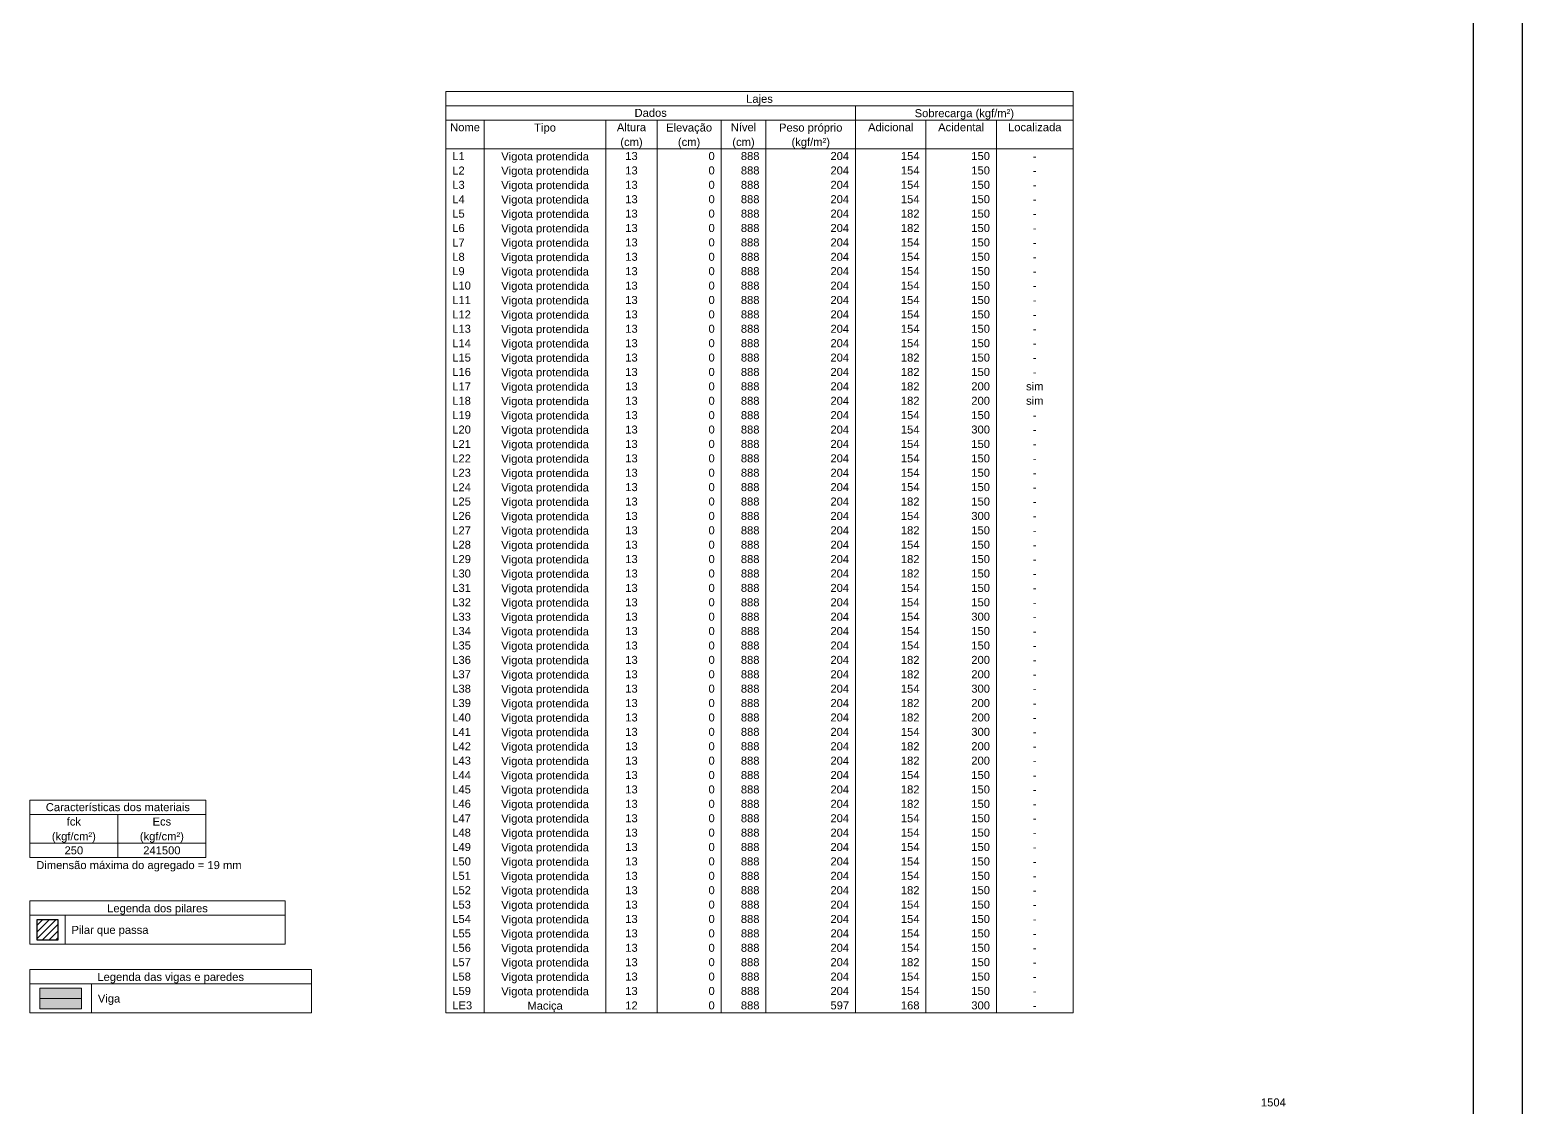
# Model space of a CAD drawing. Header units: millimetres. Extents: x -8 to 605, y -494 to 220.
# Drawn here: x 36.54 to 76.04, y -444.89 to -416.35 of the extents above; entities that cross this region are included whole.
import ezdxf

# ---------------------------------------------------------------- set-up
doc = ezdxf.new("R2010")
doc.units = ezdxf.units.MM
doc.header["$MEASUREMENT"] = 0
doc.linetypes.add('NULL', pattern=[0])
for name, color, linetype, lineweight in [('FO-Eixos', 5, 'Continuous', 5), ('FO-Hachura pilar que passa', 19, 'Continuous', 5), ('FO-Hachura viga', 43, 'Continuous', 5), ('FO-Indicações', 7, 'Continuous', 5), ('FO-Pilares', 4, 'Continuous', 30), ('FO-Textos das vigas', 7, 'Continuous', 5), ('FO-Vigas', 1, 'Continuous', 20)]:
    doc.layers.add(name, color=color, linetype=linetype, lineweight=lineweight)
doc.styles.add('Arial', font='arial.ttf')

msp = doc.modelspace()

# ---------------------------------------------------------------- hatches: boundary and pattern name
at = {"layer": 'FO-Hachura pilar que passa', "linetype": 'Continuous', "ltscale": 0.2}
h = msp.add_hatch(dxfattribs=at)
h.set_pattern_fill('ANSI31', color=19, style=0)
h.set_pattern_definition([(45, (-4.58844, -336.43253), (-0.08838835, 0.08838835), [])])
h.paths.add_polyline_path([(36.7337, -440.4622), (36.7337, -439.9116), (37.2844, -439.9116), (37.2844, -440.4622), (36.7337, -440.4622)])
at = {"layer": 'FO-Hachura viga', "linetype": 'Continuous', "ltscale": 0.2}
msp.add_hatch(color=43, dxfattribs=at).paths.add_polyline_path([(36.8078, -442.2801), (36.8078, -441.7294), (37.9092, -441.7294), (37.9092, -442.2801), (36.8078, -442.2801)])

# ---------------------------------------------------------------- linework, layer by layer
at = {"color": 7}
for p, q in [((76.0444, -375.1755), (76.0444, -494.0755)), ((74.7444, -377.4755), (74.7444, -491.7755))]:
    msp.add_line(p, q, dxfattribs=at)
at = {"layer": 'FO-Eixos'}
msp.add_line((36.8078, -442.0047), (37.9092, -442.0047), dxfattribs=at)
at = {"layer": 'FO-Pilares'}
msp.add_lwpolyline([(36.7337, -440.4622), (36.7337, -439.9116), (37.2844, -439.9116), (37.2844, -440.4622), (36.7337, -440.4622)], close=True, dxfattribs=at)
at = {"layer": 'FO-Textos das vigas'}
for p, q in [((47.5547, -417.9834), (64.1599, -417.9834)), ((47.5547, -417.9834), (47.5547, -418.3646)), ((64.1599, -417.9834), (64.1599, -418.3646)), ((47.5547, -418.3646), (64.1599, -418.3646)), ((47.5547, -418.3646), (64.1599, -418.3646)), ((47.5547, -418.3646), (47.5547, -442.3827)), ((58.3989, -418.3646), (58.3989, -418.7458)), ((64.1599, -418.3646), (64.1599, -442.3827)), ((47.5547, -418.7458), (64.1599, -418.7458)), ((48.5714, -418.7458), (48.5714, -442.3827)), ((51.7907, -418.7458), (51.7907, -442.3827)), ((53.1463, -418.7458), (53.1463, -442.3827)), ((54.8407, -418.7458), (54.8407, -442.3827)), ((56.0267, -418.7458), (56.0267, -442.3827)), ((58.3989, -418.7458), (58.3989, -442.3827)), ((60.2627, -418.7458), (60.2627, -442.3827)), ((62.1266, -418.7458), (62.1266, -442.3827)), ((47.5547, -419.5083), (64.1599, -419.5083)), ((36.5431, -436.7524), (41.2027, -436.7524)), ((36.5431, -436.7524), (36.5431, -437.1336)), ((41.2027, -436.7524), (41.2027, -437.1336)), ((36.5431, -437.1336), (41.2027, -437.1336)), ((36.5431, -437.1336), (36.5431, -438.2773)), ((38.8729, -437.1336), (38.8729, -438.2773)), ((41.2027, -437.1336), (41.2027, -438.2773)), ((36.5431, -437.8961), (41.2027, -437.8961)), ((36.5431, -438.2773), (41.2027, -438.2773)), ((36.5431, -438.2773), (41.2027, -438.2773)), ((36.5431, -439.4212), (43.2995, -439.4212)), ((36.5431, -439.4212), (36.5431, -440.5649)), ((43.2995, -439.4212), (43.2995, -440.5649)), ((36.5431, -439.8024), (43.2995, -439.8024)), ((37.475, -439.8024), (37.475, -440.5649)), ((36.5431, -440.5649), (43.2995, -440.5649)), ((36.5431, -441.239), (43.9984, -441.239)), ((36.5431, -441.239), (36.5431, -442.3827)), ((36.5431, -441.6202), (43.9984, -441.6202)), ((38.1739, -441.6202), (38.1739, -442.3827)), ((43.9984, -441.239), (43.9984, -442.3827)), ((36.5431, -442.3827), (43.9984, -442.3827)), ((47.5547, -442.3827), (64.1599, -442.3827))]:
    msp.add_line(p, q, dxfattribs=at)
at = {"layer": 'FO-Vigas'}
msp.add_lwpolyline([(36.8078, -442.2801), (36.8078, -441.7294), (37.9092, -441.7294), (37.9092, -442.2801), (36.8078, -442.2801)], close=True, dxfattribs=at)

# ---------------------------------------------------------------- texts
at = {"layer": 'FO-Indicações', "linetype": 'NULL', "ltscale": 0.2, "insert": (69.1307, -444.8678), "char_height": 0.2118, "width": 1.316001, "attachment_point": 7, "line_spacing_factor": 0.798, "style": 'Arial'}
msp.add_mtext('1504', dxfattribs=at)
at = {"layer": 'FO-Textos das vigas', "linetype": 'NULL', "ltscale": 0.2, "char_height": 0.2118, "line_spacing_factor": 0.798, "style": 'Arial'}
for s, insert, width, attachment_point in [('Lajes', (55.8572, -418.3502), 1.414475, 8), ('Dados', (52.9772, -418.6613), 1.710543, 8), ('Sobrecarga (kgf/m²)', (61.2792, -418.7312), 5.260776, 8), ('Nome', (48.0632, -419.0423), 1.578491, 8), ('Tipo', (50.1812, -419.1122), 1.151017, 8), ('Altura', (52.4682, -419.0423), 1.545559, 8), ('Elevação', (53.9932, -419.1122), 2.434409, 8), ('Nível', (55.4332, -419.0423), 1.348288, 8), ('Peso próprio', (57.2132, -419.1122), 3.354576, 8), ('Adicional', (59.3312, -419.0423), 2.401153, 8), ('Acidental', (61.1942, -419.0423), 2.434086, 8), ('Localizada', (63.1432, -419.0423), 2.828951, 8), ('(cm)', (52.4682, -419.4932), 1.18298, 8), ('(cm)', (53.9932, -419.4932), 1.18298, 8), ('(cm)', (55.4332, -419.4932), 1.18298, 8), ('(kgf/m²)', (57.2132, -419.4932), 2.037606, 8), ('L1', (47.7242, -419.8053), 0.658001, 7), ('Vigota protendida', (50.1812, -419.8752), 4.637645, 8), ('13', (52.4682, -419.8053), 0.658001, 8), ('0', (54.6712, -419.8053), 0.329, 9), ('888', (55.8572, -419.8053), 0.987001, 9), ('204', (58.2292, -419.8053), 0.987001, 9), ('154', (60.0932, -419.8053), 0.987001, 9), ('150', (61.9572, -419.8053), 0.987001, 9), ('-', (63.1432, -419.8053), 0.196948, 8), ('L2', (47.7242, -420.1863), 0.658001, 7), ('Vigota protendida', (50.1812, -420.2562), 4.637645, 8), ('13', (52.4682, -420.1863), 0.658001, 8), ('0', (54.6712, -420.1863), 0.329, 9), ('888', (55.8572, -420.1863), 0.987001, 9), ('204', (58.2292, -420.1863), 0.987001, 9), ('154', (60.0932, -420.1863), 0.987001, 9), ('150', (61.9572, -420.1863), 0.987001, 9), ('-', (63.1432, -420.1863), 0.196948, 8), ('L3', (47.7242, -420.5673), 0.658001, 7), ('Vigota protendida', (50.1812, -420.6372), 4.637645, 8), ('13', (52.4682, -420.5673), 0.658001, 8), ('0', (54.6712, -420.5673), 0.329, 9), ('888', (55.8572, -420.5673), 0.987001, 9), ('204', (58.2292, -420.5673), 0.987001, 9), ('154', (60.0932, -420.5673), 0.987001, 9), ('150', (61.9572, -420.5673), 0.987001, 9), ('-', (63.1432, -420.5673), 0.196948, 8), ('L4', (47.7242, -420.9483), 0.658001, 7), ('Vigota protendida', (50.1812, -421.0182), 4.637645, 8), ('13', (52.4682, -420.9483), 0.658001, 8), ('0', (54.6712, -420.9483), 0.329, 9), ('888', (55.8572, -420.9483), 0.987001, 9), ('204', (58.2292, -420.9483), 0.987001, 9), ('154', (60.0932, -420.9483), 0.987001, 9), ('150', (61.9572, -420.9483), 0.987001, 9), ('-', (63.1432, -420.9483), 0.196948, 8), ('L5', (47.7242, -421.3293), 0.658001, 7), ('Vigota protendida', (50.1812, -421.3992), 4.637645, 8), ('13', (52.4682, -421.3293), 0.658001, 8), ('0', (54.6712, -421.3293), 0.329, 9), ('888', (55.8572, -421.3293), 0.987001, 9), ('204', (58.2292, -421.3293), 0.987001, 9), ('182', (60.0932, -421.3293), 0.987001, 9), ('150', (61.9572, -421.3293), 0.987001, 9), ('-', (63.1432, -421.3293), 0.196948, 8), ('L6', (47.7242, -421.7113), 0.658001, 7), ('Vigota protendida', (50.1812, -421.7812), 4.637645, 8), ('13', (52.4682, -421.7113), 0.658001, 8), ('0', (54.6712, -421.7113), 0.329, 9), ('888', (55.8572, -421.7113), 0.987001, 9), ('204', (58.2292, -421.7113), 0.987001, 9), ('182', (60.0932, -421.7113), 0.987001, 9), ('150', (61.9572, -421.7113), 0.987001, 9), ('-', (63.1432, -421.7113), 0.196948, 8), ('L7', (47.7242, -422.0923), 0.658001, 7), ('L8', (47.7242, -422.4733), 0.658001, 7), ('Vigota protendida', (50.1812, -422.1622), 4.637645, 8), ('Vigota protendida', (50.1812, -422.5432), 4.637645, 8), ('13', (52.4682, -422.0923), 0.658001, 8), ('13', (52.4682, -422.4733), 0.658001, 8), ('0', (54.6712, -422.0923), 0.329, 9), ('0', (54.6712, -422.4733), 0.329, 9), ('888', (55.8572, -422.0923), 0.987001, 9), ('888', (55.8572, -422.4733), 0.987001, 9), ('204', (58.2292, -422.0923), 0.987001, 9), ('204', (58.2292, -422.4733), 0.987001, 9), ('154', (60.0932, -422.0923), 0.987001, 9), ('154', (60.0932, -422.4733), 0.987001, 9), ('150', (61.9572, -422.0923), 0.987001, 9), ('150', (61.9572, -422.4733), 0.987001, 9), ('-', (63.1432, -422.0923), 0.196948, 8), ('L9', (47.7242, -422.8543), 0.658001, 7), ('Vigota protendida', (50.1812, -422.9242), 4.637645, 8), ('13', (52.4682, -422.8543), 0.658001, 8), ('0', (54.6712, -422.8543), 0.329, 9), ('888', (55.8572, -422.8543), 0.987001, 9), ('204', (58.2292, -422.8543), 0.987001, 9), ('154', (60.0932, -422.8543), 0.987001, 9), ('150', (61.9572, -422.8543), 0.987001, 9), ('-', (63.1432, -422.4733), 0.196948, 8), ('L10', (47.7242, -423.2363), 0.987001, 7), ('Vigota protendida', (50.1812, -423.3062), 4.637645, 8), ('13', (52.4682, -423.2363), 0.658001, 8), ('0', (54.6712, -423.2363), 0.329, 9), ('888', (55.8572, -423.2363), 0.987001, 9), ('204', (58.2292, -423.2363), 0.987001, 9), ('154', (60.0932, -423.2363), 0.987001, 9), ('150', (61.9572, -423.2363), 0.987001, 9), ('-', (63.1432, -422.8543), 0.196948, 8), ('L11', (47.7242, -423.6173), 0.987001, 7), ('Vigota protendida', (50.1812, -423.6872), 4.637645, 8), ('13', (52.4682, -423.6173), 0.658001, 8), ('0', (54.6712, -423.6173), 0.329, 9), ('888', (55.8572, -423.6173), 0.987001, 9), ('204', (58.2292, -423.6173), 0.987001, 9), ('154', (60.0932, -423.6173), 0.987001, 9), ('150', (61.9572, -423.6173), 0.987001, 9), ('-', (63.1432, -423.2363), 0.196948, 8), ('L12', (47.7242, -423.9983), 0.987001, 7), ('Vigota protendida', (50.1812, -424.0682), 4.637645, 8), ('13', (52.4682, -423.9983), 0.658001, 8), ('0', (54.6712, -423.9983), 0.329, 9), ('888', (55.8572, -423.9983), 0.987001, 9), ('204', (58.2292, -423.9983), 0.987001, 9), ('154', (60.0932, -423.9983), 0.987001, 9), ('150', (61.9572, -423.9983), 0.987001, 9), ('-', (63.1432, -423.6173), 0.196948, 8), ('L13', (47.7242, -424.3793), 0.987001, 7), ('Vigota protendida', (50.1812, -424.4492), 4.637645, 8), ('13', (52.4682, -424.3793), 0.658001, 8), ('0', (54.6712, -424.3793), 0.329, 9), ('888', (55.8572, -424.3793), 0.987001, 9), ('204', (58.2292, -424.3793), 0.987001, 9), ('154', (60.0932, -424.3793), 0.987001, 9), ('150', (61.9572, -424.3793), 0.987001, 9), ('-', (63.1432, -423.9983), 0.196948, 8), ('L14', (47.7242, -424.7613), 0.987001, 7), ('Vigota protendida', (50.1812, -424.8312), 4.637645, 8), ('13', (52.4682, -424.7613), 0.658001, 8), ('0', (54.6712, -424.7613), 0.329, 9), ('888', (55.8572, -424.7613), 0.987001, 9), ('204', (58.2292, -424.7613), 0.987001, 9), ('154', (60.0932, -424.7613), 0.987001, 9), ('150', (61.9572, -424.7613), 0.987001, 9), ('-', (63.1432, -424.3793), 0.196948, 8), ('L15', (47.7242, -425.1423), 0.987001, 7), ('Vigota protendida', (50.1812, -425.2122), 4.637645, 8), ('13', (52.4682, -425.1423), 0.658001, 8), ('0', (54.6712, -425.1423), 0.329, 9), ('888', (55.8572, -425.1423), 0.987001, 9), ('204', (58.2292, -425.1423), 0.987001, 9), ('182', (60.0932, -425.1423), 0.987001, 9), ('150', (61.9572, -425.1423), 0.987001, 9), ('-', (63.1432, -424.7613), 0.196948, 8), ('L16', (47.7242, -425.5233), 0.987001, 7), ('Vigota protendida', (50.1812, -425.5932), 4.637645, 8), ('13', (52.4682, -425.5233), 0.658001, 8), ('0', (54.6712, -425.5233), 0.329, 9), ('888', (55.8572, -425.5233), 0.987001, 9), ('204', (58.2292, -425.5233), 0.987001, 9), ('182', (60.0932, -425.5233), 0.987001, 9), ('150', (61.9572, -425.5233), 0.987001, 9), ('-', (63.1432, -425.1423), 0.196948, 8), ('L17', (47.7242, -425.9043), 0.987001, 7), ('Vigota protendida', (50.1812, -425.9742), 4.637645, 8), ('13', (52.4682, -425.9043), 0.658001, 8), ('0', (54.6712, -425.9043), 0.329, 9), ('888', (55.8572, -425.9043), 0.987001, 9), ('204', (58.2292, -425.9043), 0.987001, 9), ('182', (60.0932, -425.9043), 0.987001, 9), ('200', (61.9572, -425.9043), 0.987001, 9), ('sim', (63.1432, -425.9043), 0.920491, 8), ('-', (63.1432, -425.5233), 0.196948, 8), ('L18', (47.7242, -426.2863), 0.987001, 7), ('Vigota protendida', (50.1812, -426.3562), 4.637645, 8), ('13', (52.4682, -426.2863), 0.658001, 8), ('0', (54.6712, -426.2863), 0.329, 9), ('888', (55.8572, -426.2863), 0.987001, 9), ('204', (58.2292, -426.2863), 0.987001, 9), ('182', (60.0932, -426.2863), 0.987001, 9), ('200', (61.9572, -426.2863), 0.987001, 9), ('sim', (63.1432, -426.2863), 0.920491, 8), ('L19', (47.7242, -426.6673), 0.987001, 7), ('Vigota protendida', (50.1812, -426.7372), 4.637645, 8), ('13', (52.4682, -426.6673), 0.658001, 8), ('0', (54.6712, -426.6673), 0.329, 9), ('888', (55.8572, -426.6673), 0.987001, 9), ('204', (58.2292, -426.6673), 0.987001, 9), ('154', (60.0932, -426.6673), 0.987001, 9), ('150', (61.9572, -426.6673), 0.987001, 9), ('-', (63.1432, -426.6673), 0.196948, 8), ('L20', (47.7242, -427.0483), 0.987001, 7), ('Vigota protendida', (50.1812, -427.1182), 4.637645, 8), ('13', (52.4682, -427.0483), 0.658001, 8), ('0', (54.6712, -427.0483), 0.329, 9), ('888', (55.8572, -427.0483), 0.987001, 9), ('204', (58.2292, -427.0483), 0.987001, 9), ('154', (60.0932, -427.0483), 0.987001, 9), ('300', (61.9572, -427.0483), 0.987001, 9), ('-', (63.1432, -427.0483), 0.196948, 8), ('L21', (47.7242, -427.4293), 0.987001, 7), ('Vigota protendida', (50.1812, -427.4992), 4.637645, 8), ('13', (52.4682, -427.4293), 0.658001, 8), ('0', (54.6712, -427.4293), 0.329, 9), ('888', (55.8572, -427.4293), 0.987001, 9), ('204', (58.2292, -427.4293), 0.987001, 9), ('154', (60.0932, -427.4293), 0.987001, 9), ('150', (61.9572, -427.4293), 0.987001, 9), ('-', (63.1432, -427.4293), 0.196948, 8), ('L22', (47.7242, -427.8113), 0.987001, 7), ('Vigota protendida', (50.1812, -427.8812), 4.637645, 8), ('13', (52.4682, -427.8113), 0.658001, 8), ('0', (54.6712, -427.8113), 0.329, 9), ('888', (55.8572, -427.8113), 0.987001, 9), ('204', (58.2292, -427.8113), 0.987001, 9), ('154', (60.0932, -427.8113), 0.987001, 9), ('150', (61.9572, -427.8113), 0.987001, 9), ('-', (63.1432, -427.8113), 0.196948, 8), ('L23', (47.7242, -428.1923), 0.987001, 7), ('Vigota protendida', (50.1812, -428.2622), 4.637645, 8), ('13', (52.4682, -428.1923), 0.658001, 8), ('0', (54.6712, -428.1923), 0.329, 9), ('888', (55.8572, -428.1923), 0.987001, 9), ('204', (58.2292, -428.1923), 0.987001, 9), ('154', (60.0932, -428.1923), 0.987001, 9), ('150', (61.9572, -428.1923), 0.987001, 9), ('-', (63.1432, -428.1923), 0.196948, 8), ('L24', (47.7242, -428.5733), 0.987001, 7), ('Vigota protendida', (50.1812, -428.6432), 4.637645, 8), ('13', (52.4682, -428.5733), 0.658001, 8), ('0', (54.6712, -428.5733), 0.329, 9), ('888', (55.8572, -428.5733), 0.987001, 9), ('204', (58.2292, -428.5733), 0.987001, 9), ('154', (60.0932, -428.5733), 0.987001, 9), ('150', (61.9572, -428.5733), 0.987001, 9), ('-', (63.1432, -428.5733), 0.196948, 8), ('L25', (47.7242, -428.9543), 0.987001, 7), ('Vigota protendida', (50.1812, -429.0242), 4.637645, 8), ('13', (52.4682, -428.9543), 0.658001, 8), ('0', (54.6712, -428.9543), 0.329, 9), ('888', (55.8572, -428.9543), 0.987001, 9), ('204', (58.2292, -428.9543), 0.987001, 9), ('182', (60.0932, -428.9543), 0.987001, 9), ('150', (61.9572, -428.9543), 0.987001, 9), ('-', (63.1432, -428.9543), 0.196948, 8), ('L26', (47.7242, -429.3363), 0.987001, 7), ('Vigota protendida', (50.1812, -429.4062), 4.637645, 8), ('13', (52.4682, -429.3363), 0.658001, 8), ('0', (54.6712, -429.3363), 0.329, 9), ('888', (55.8572, -429.3363), 0.987001, 9), ('204', (58.2292, -429.3363), 0.987001, 9), ('154', (60.0932, -429.3363), 0.987001, 9), ('300', (61.9572, -429.3363), 0.987001, 9), ('-', (63.1432, -429.3363), 0.196948, 8), ('L27', (47.7242, -429.7173), 0.987001, 7), ('Vigota protendida', (50.1812, -429.7872), 4.637645, 8), ('13', (52.4682, -429.7173), 0.658001, 8), ('0', (54.6712, -429.7173), 0.329, 9), ('888', (55.8572, -429.7173), 0.987001, 9), ('204', (58.2292, -429.7173), 0.987001, 9), ('182', (60.0932, -429.7173), 0.987001, 9), ('150', (61.9572, -429.7173), 0.987001, 9), ('-', (63.1432, -429.7173), 0.196948, 8), ('L28', (47.7242, -430.0983), 0.987001, 7), ('Vigota protendida', (50.1812, -430.1682), 4.637645, 8), ('13', (52.4682, -430.0983), 0.658001, 8), ('0', (54.6712, -430.0983), 0.329, 9), ('888', (55.8572, -430.0983), 0.987001, 9), ('204', (58.2292, -430.0983), 0.987001, 9), ('154', (60.0932, -430.0983), 0.987001, 9), ('150', (61.9572, -430.0983), 0.987001, 9), ('-', (63.1432, -430.0983), 0.196948, 8), ('L29', (47.7242, -430.4793), 0.987001, 7), ('Vigota protendida', (50.1812, -430.5492), 4.637645, 8), ('13', (52.4682, -430.4793), 0.658001, 8), ('0', (54.6712, -430.4793), 0.329, 9), ('888', (55.8572, -430.4793), 0.987001, 9), ('204', (58.2292, -430.4793), 0.987001, 9), ('182', (60.0932, -430.4793), 0.987001, 9), ('150', (61.9572, -430.4793), 0.987001, 9), ('-', (63.1432, -430.4793), 0.196948, 8), ('L30', (47.7242, -430.8603), 0.987001, 7), ('Vigota protendida', (50.1812, -430.9302), 4.637645, 8), ('13', (52.4682, -430.8603), 0.658001, 8), ('0', (54.6712, -430.8603), 0.329, 9), ('888', (55.8572, -430.8603), 0.987001, 9), ('204', (58.2292, -430.8603), 0.987001, 9), ('182', (60.0932, -430.8603), 0.987001, 9), ('150', (61.9572, -430.8603), 0.987001, 9), ('-', (63.1432, -430.8603), 0.196948, 8), ('L31', (47.7242, -431.2423), 0.987001, 7), ('Vigota protendida', (50.1812, -431.3122), 4.637645, 8), ('13', (52.4682, -431.2423), 0.658001, 8), ('0', (54.6712, -431.2423), 0.329, 9), ('888', (55.8572, -431.2423), 0.987001, 9), ('204', (58.2292, -431.2423), 0.987001, 9), ('154', (60.0932, -431.2423), 0.987001, 9), ('150', (61.9572, -431.2423), 0.987001, 9), ('-', (63.1432, -431.2423), 0.196948, 8), ('L32', (47.7242, -431.6233), 0.987001, 7), ('Vigota protendida', (50.1812, -431.6932), 4.637645, 8), ('13', (52.4682, -431.6233), 0.658001, 8), ('0', (54.6712, -431.6233), 0.329, 9), ('888', (55.8572, -431.6233), 0.987001, 9), ('204', (58.2292, -431.6233), 0.987001, 9), ('154', (60.0932, -431.6233), 0.987001, 9), ('150', (61.9572, -431.6233), 0.987001, 9), ('-', (63.1432, -431.6233), 0.196948, 8), ('L33', (47.7242, -432.0043), 0.987001, 7), ('Vigota protendida', (50.1812, -432.0742), 4.637645, 8), ('13', (52.4682, -432.0043), 0.658001, 8), ('0', (54.6712, -432.0043), 0.329, 9), ('888', (55.8572, -432.0043), 0.987001, 9), ('204', (58.2292, -432.0043), 0.987001, 9), ('154', (60.0932, -432.0043), 0.987001, 9), ('300', (61.9572, -432.0043), 0.987001, 9), ('-', (63.1432, -432.0043), 0.196948, 8), ('L34', (47.7242, -432.3853), 0.987001, 7), ('Vigota protendida', (50.1812, -432.4552), 4.637645, 8), ('13', (52.4682, -432.3853), 0.658001, 8), ('0', (54.6712, -432.3853), 0.329, 9), ('888', (55.8572, -432.3853), 0.987001, 9), ('204', (58.2292, -432.3853), 0.987001, 9), ('154', (60.0932, -432.3853), 0.987001, 9), ('150', (61.9572, -432.3853), 0.987001, 9), ('-', (63.1432, -432.3853), 0.196948, 8), ('L35', (47.7242, -432.7673), 0.987001, 7), ('L36', (47.7242, -433.1483), 0.987001, 7), ('Vigota protendida', (50.1812, -432.8372), 4.637645, 8), ('Vigota protendida', (50.1812, -433.2182), 4.637645, 8), ('13', (52.4682, -432.7673), 0.658001, 8), ('13', (52.4682, -433.1483), 0.658001, 8), ('0', (54.6712, -432.7673), 0.329, 9), ('0', (54.6712, -433.1483), 0.329, 9), ('888', (55.8572, -432.7673), 0.987001, 9), ('888', (55.8572, -433.1483), 0.987001, 9), ('204', (58.2292, -432.7673), 0.987001, 9), ('204', (58.2292, -433.1483), 0.987001, 9), ('154', (60.0932, -432.7673), 0.987001, 9), ('182', (60.0932, -433.1483), 0.987001, 9), ('200', (61.9572, -433.1483), 0.987001, 9), ('150', (61.9572, -432.7673), 0.987001, 9), ('-', (63.1432, -432.7673), 0.196948, 8), ('L37', (47.7242, -433.5293), 0.987001, 7), ('Vigota protendida', (50.1812, -433.5992), 4.637645, 8), ('13', (52.4682, -433.5293), 0.658001, 8), ('0', (54.6712, -433.5293), 0.329, 9), ('888', (55.8572, -433.5293), 0.987001, 9), ('204', (58.2292, -433.5293), 0.987001, 9), ('182', (60.0932, -433.5293), 0.987001, 9), ('200', (61.9572, -433.5293), 0.987001, 9), ('-', (63.1432, -433.1483), 0.196948, 8), ('L38', (47.7242, -433.9103), 0.987001, 7), ('Vigota protendida', (50.1812, -433.9802), 4.637645, 8), ('13', (52.4682, -433.9103), 0.658001, 8), ('0', (54.6712, -433.9103), 0.329, 9), ('888', (55.8572, -433.9103), 0.987001, 9), ('204', (58.2292, -433.9103), 0.987001, 9), ('154', (60.0932, -433.9103), 0.987001, 9), ('300', (61.9572, -433.9103), 0.987001, 9), ('-', (63.1432, -433.5293), 0.196948, 8), ('L39', (47.7242, -434.2923), 0.987001, 7), ('Vigota protendida', (50.1812, -434.3622), 4.637645, 8), ('13', (52.4682, -434.2923), 0.658001, 8), ('0', (54.6712, -434.2923), 0.329, 9), ('888', (55.8572, -434.2923), 0.987001, 9), ('204', (58.2292, -434.2923), 0.987001, 9), ('182', (60.0932, -434.2923), 0.987001, 9), ('200', (61.9572, -434.2923), 0.987001, 9), ('-', (63.1432, -433.9103), 0.196948, 8), ('L40', (47.7242, -434.6733), 0.987001, 7), ('Vigota protendida', (50.1812, -434.7432), 4.637645, 8), ('13', (52.4682, -434.6733), 0.658001, 8), ('0', (54.6712, -434.6733), 0.329, 9), ('888', (55.8572, -434.6733), 0.987001, 9), ('204', (58.2292, -434.6733), 0.987001, 9), ('182', (60.0932, -434.6733), 0.987001, 9), ('200', (61.9572, -434.6733), 0.987001, 9), ('-', (63.1432, -434.2923), 0.196948, 8), ('L41', (47.7242, -435.0543), 0.987001, 7), ('Vigota protendida', (50.1812, -435.1242), 4.637645, 8), ('13', (52.4682, -435.0543), 0.658001, 8), ('0', (54.6712, -435.0543), 0.329, 9), ('888', (55.8572, -435.0543), 0.987001, 9), ('204', (58.2292, -435.0543), 0.987001, 9), ('154', (60.0932, -435.0543), 0.987001, 9), ('300', (61.9572, -435.0543), 0.987001, 9), ('-', (63.1432, -434.6733), 0.196948, 8), ('L42', (47.7242, -435.4353), 0.987001, 7), ('Vigota protendida', (50.1812, -435.5052), 4.637645, 8), ('13', (52.4682, -435.4353), 0.658001, 8), ('0', (54.6712, -435.4353), 0.329, 9), ('888', (55.8572, -435.4353), 0.987001, 9), ('204', (58.2292, -435.4353), 0.987001, 9), ('182', (60.0932, -435.4353), 0.987001, 9), ('200', (61.9572, -435.4353), 0.987001, 9), ('-', (63.1432, -435.0543), 0.196948, 8), ('L43', (47.7242, -435.8173), 0.987001, 7), ('Vigota protendida', (50.1812, -435.8872), 4.637645, 8), ('13', (52.4682, -435.8173), 0.658001, 8), ('0', (54.6712, -435.8173), 0.329, 9), ('888', (55.8572, -435.8173), 0.987001, 9), ('204', (58.2292, -435.8173), 0.987001, 9), ('182', (60.0932, -435.8173), 0.987001, 9), ('200', (61.9572, -435.8173), 0.987001, 9), ('-', (63.1432, -435.4353), 0.196948, 8), ('L44', (47.7242, -436.1983), 0.987001, 7), ('Vigota protendida', (50.1812, -436.2682), 4.637645, 8), ('13', (52.4682, -436.1983), 0.658001, 8), ('0', (54.6712, -436.1983), 0.329, 9), ('888', (55.8572, -436.1983), 0.987001, 9), ('204', (58.2292, -436.1983), 0.987001, 9), ('154', (60.0932, -436.1983), 0.987001, 9), ('150', (61.9572, -436.1983), 0.987001, 9), ('-', (63.1432, -435.8173), 0.196948, 8), ('L45', (47.7242, -436.5793), 0.987001, 7), ('Vigota protendida', (50.1812, -436.6492), 4.637645, 8), ('13', (52.4682, -436.5793), 0.658001, 8), ('0', (54.6712, -436.5793), 0.329, 9), ('888', (55.8572, -436.5793), 0.987001, 9), ('204', (58.2292, -436.5793), 0.987001, 9), ('182', (60.0932, -436.5793), 0.987001, 9), ('150', (61.9572, -436.5793), 0.987001, 9), ('-', (63.1432, -436.1983), 0.196948, 8), ('-', (63.1432, -436.5793), 0.196948, 8), ('Características dos materiais', (38.8726, -437.049), 7.628997, 8), ('L46', (47.7242, -436.9603), 0.987001, 7), ('Vigota protendida', (50.1812, -437.0302), 4.637645, 8), ('13', (52.4682, -436.9603), 0.658001, 8), ('0', (54.6712, -436.9603), 0.329, 9), ('888', (55.8572, -436.9603), 0.987001, 9), ('204', (58.2292, -436.9603), 0.987001, 9), ('182', (60.0932, -436.9603), 0.987001, 9), ('150', (61.9572, -436.9603), 0.987001, 9), ('-', (63.1432, -436.9603), 0.196948, 8), ('fck', (37.7076, -437.43), 0.756475, 8), ('Ecs', (40.0376, -437.43), 0.987001, 8), ('L47', (47.7242, -437.3423), 0.987001, 7), ('Vigota protendida', (50.1812, -437.4122), 4.637645, 8), ('13', (52.4682, -437.3423), 0.658001, 8), ('0', (54.6712, -437.3423), 0.329, 9), ('888', (55.8572, -437.3423), 0.987001, 9), ('204', (58.2292, -437.3423), 0.987001, 9), ('154', (60.0932, -437.3423), 0.987001, 9), ('150', (61.9572, -437.3423), 0.987001, 9), ('-', (63.1432, -437.3423), 0.196948, 8), ('(kgf/cm²)', (37.7076, -437.8808), 2.333674, 8), ('(kgf/cm²)', (40.0376, -437.8808), 2.333674, 8), ('L48', (47.7242, -437.7233), 0.987001, 7), ('Vigota protendida', (50.1812, -437.7932), 4.637645, 8), ('13', (52.4682, -437.7233), 0.658001, 8), ('0', (54.6712, -437.7233), 0.329, 9), ('888', (55.8572, -437.7233), 0.987001, 9), ('204', (58.2292, -437.7233), 0.987001, 9), ('154', (60.0932, -437.7233), 0.987001, 9), ('150', (61.9572, -437.7233), 0.987001, 9), ('-', (63.1432, -437.7233), 0.196948, 8), ('250', (37.7076, -438.193), 0.987001, 8), ('241500', (40.0376, -438.193), 1.974002, 8), ('L49', (47.7242, -438.1043), 0.987001, 7), ('Vigota protendida', (50.1812, -438.1742), 4.637645, 8), ('13', (52.4682, -438.1043), 0.658001, 8), ('0', (54.6712, -438.1043), 0.329, 9), ('888', (55.8572, -438.1043), 0.987001, 9), ('204', (58.2292, -438.1043), 0.987001, 9), ('154', (60.0932, -438.1043), 0.987001, 9), ('150', (61.9572, -438.1043), 0.987001, 9), ('-', (63.1432, -438.1043), 0.196948, 8), ('Dimensão máxima do agregado = 19 mm', (36.7126, -438.6438), 10.868956, 7), ('L50', (47.7242, -438.4853), 0.987001, 7), ('Vigota protendida', (50.1812, -438.5552), 4.637645, 8), ('13', (52.4682, -438.4853), 0.658001, 8), ('0', (54.6712, -438.4853), 0.329, 9), ('888', (55.8572, -438.4853), 0.987001, 9), ('204', (58.2292, -438.4853), 0.987001, 9), ('154', (60.0932, -438.4853), 0.987001, 9), ('150', (61.9572, -438.4853), 0.987001, 9), ('-', (63.1432, -438.4853), 0.196948, 8), ('L51', (47.7242, -438.8673), 0.987001, 7), ('Vigota protendida', (50.1812, -438.9372), 4.637645, 8), ('13', (52.4682, -438.8673), 0.658001, 8), ('0', (54.6712, -438.8673), 0.329, 9), ('888', (55.8572, -438.8673), 0.987001, 9), ('204', (58.2292, -438.8673), 0.987001, 9), ('154', (60.0932, -438.8673), 0.987001, 9), ('150', (61.9572, -438.8673), 0.987001, 9), ('-', (63.1432, -438.8673), 0.196948, 8), ('L52', (47.7242, -439.2483), 0.987001, 7), ('Vigota protendida', (50.1812, -439.3182), 4.637645, 8), ('13', (52.4682, -439.2483), 0.658001, 8), ('0', (54.6712, -439.2483), 0.329, 9), ('888', (55.8572, -439.2483), 0.987001, 9), ('204', (58.2292, -439.2483), 0.987001, 9), ('182', (60.0932, -439.2483), 0.987001, 9), ('150', (61.9572, -439.2483), 0.987001, 9), ('-', (63.1432, -439.2483), 0.196948, 8), ('Legenda dos pilares', (39.9216, -439.7875), 5.328578, 8), ('L53', (47.7242, -439.6293), 0.987001, 7), ('Vigota protendida', (50.1812, -439.6992), 4.637645, 8), ('13', (52.4682, -439.6293), 0.658001, 8), ('0', (54.6712, -439.6293), 0.329, 9), ('888', (55.8572, -439.6293), 0.987001, 9), ('204', (58.2292, -439.6293), 0.987001, 9), ('154', (60.0932, -439.6293), 0.987001, 9), ('150', (61.9572, -439.6293), 0.987001, 9), ('-', (63.1432, -439.6293), 0.196948, 8), ('L54', (47.7242, -440.0103), 0.987001, 7), ('Vigota protendida', (50.1812, -440.0802), 4.637645, 8), ('13', (52.4682, -440.0103), 0.658001, 8), ('0', (54.6712, -440.0103), 0.329, 9), ('888', (55.8572, -440.0103), 0.987001, 9), ('204', (58.2292, -440.0103), 0.987001, 9), ('154', (60.0932, -440.0103), 0.987001, 9), ('150', (61.9572, -440.0103), 0.987001, 9), ('-', (63.1432, -440.0103), 0.196948, 8), ('Pilar que passa', (37.6446, -440.3595), 4.078441, 7), ('L55', (47.7242, -440.3913), 0.987001, 7), ('Vigota protendida', (50.1812, -440.4612), 4.637645, 8), ('13', (52.4682, -440.3913), 0.658001, 8), ('0', (54.6712, -440.3913), 0.329, 9), ('888', (55.8572, -440.3913), 0.987001, 9), ('204', (58.2292, -440.3913), 0.987001, 9), ('154', (60.0932, -440.3913), 0.987001, 9), ('150', (61.9572, -440.3913), 0.987001, 9), ('-', (63.1432, -440.3913), 0.196948, 8), ('L56', (47.7242, -440.7733), 0.987001, 7), ('Vigota protendida', (50.1812, -440.8432), 4.637645, 8), ('13', (52.4682, -440.7733), 0.658001, 8), ('0', (54.6712, -440.7733), 0.329, 9), ('888', (55.8572, -440.7733), 0.987001, 9), ('204', (58.2292, -440.7733), 0.987001, 9), ('154', (60.0932, -440.7733), 0.987001, 9), ('150', (61.9572, -440.7733), 0.987001, 9), ('-', (63.1432, -440.7733), 0.196948, 8), ('L57', (47.7242, -441.1543), 0.987001, 7), ('Vigota protendida', (50.1812, -441.2242), 4.637645, 8), ('13', (52.4682, -441.1543), 0.658001, 8), ('0', (54.6712, -441.1543), 0.329, 9), ('888', (55.8572, -441.1543), 0.987001, 9), ('204', (58.2292, -441.1543), 0.987001, 9), ('182', (60.0932, -441.1543), 0.987001, 9), ('150', (61.9572, -441.1543), 0.987001, 9), ('-', (63.1432, -441.1543), 0.196948, 8), ('Legenda das vigas e paredes', (40.2711, -441.6054), 7.762987, 8), ('L58', (47.7242, -441.5353), 0.987001, 7), ('Vigota protendida', (50.1812, -441.6052), 4.637645, 8), ('13', (52.4682, -441.5353), 0.658001, 8), ('0', (54.6712, -441.5353), 0.329, 9), ('888', (55.8572, -441.5353), 0.987001, 9), ('204', (58.2292, -441.5353), 0.987001, 9), ('154', (60.0932, -441.5353), 0.987001, 9), ('150', (61.9572, -441.5353), 0.987001, 9), ('-', (63.1432, -441.5353), 0.196948, 8), ('Viga', (38.3431, -442.1774), 1.184272, 7), ('L59', (47.7242, -441.9163), 0.987001, 7), ('Vigota protendida', (50.1812, -441.9862), 4.637645, 8), ('13', (52.4682, -441.9163), 0.658001, 8), ('0', (54.6712, -441.9163), 0.329, 9), ('888', (55.8572, -441.9163), 0.987001, 9), ('204', (58.2292, -441.9163), 0.987001, 9), ('154', (60.0932, -441.9163), 0.987001, 9), ('150', (61.9572, -441.9163), 0.987001, 9), ('-', (63.1432, -441.9163), 0.196948, 8), ('LE3', (47.7242, -442.2983), 1.052866, 7), ('Maciça', (50.1812, -442.3682), 1.874559, 8), ('12', (52.4682, -442.2983), 0.658001, 8), ('0', (54.6712, -442.2983), 0.329, 9), ('888', (55.8572, -442.2983), 0.987001, 9), ('597', (58.2292, -442.2983), 0.987001, 9), ('168', (60.0932, -442.2983), 0.987001, 9), ('300', (61.9572, -442.2983), 0.987001, 9), ('-', (63.1432, -442.2983), 0.196948, 8)]:
    msp.add_mtext(s, dxfattribs=dict(at, insert=insert, width=width, attachment_point=attachment_point))

doc.saveas('drawing.dxf')
